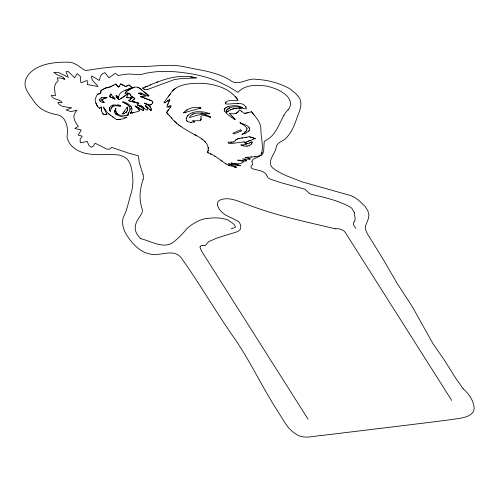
<?xml version="1.0" encoding="UTF-8"?>
<svg xmlns="http://www.w3.org/2000/svg" width="499" height="499" viewBox="0 0 499 499"><rect width="100%" height="100%" fill="white"/><g stroke="black" fill="none" stroke-linecap="round" stroke-linejoin="round"><path stroke-width="0.75" d="M201.109 118.55L200.885 119.866L199.837 120.677L192.72 120.827L194.722 121.981L190.618 122.311A12.431 7.167 8.8 0 1 189.72 122.174C187.923 122.149 186.208 120.97 186.27 119.036C188.067 109.705 203.205 110.859 209.892 113.747C203.698 113.978 192.464 110.341 189.402 117.633C196.088 115.494 204.372 112.069 210.566 117.253L205.245 115.724L202.344 115.693L200.829 116.417L201.047 119.386M124.837 95.895L121.438 98.259A26.709 15.394 8.8 0 1 120.565 98.771L118.93 99.663L117.483 98.259A33.046 19.049 8.8 0 1 117.016 97.785C115.063 95.459 116.298 94.498 118.587 97.941C118.519 90.887 127.257 90.138 132.092 87.568L128.91 84.967L126.178 86.339M118.587 97.941L118.587 96.787M245.165 160.803L246.25 160.909L246.35 160.148L242.452 158.938L249.955 159.256L249.955 158.539L248.465 158.164M249.955 159.256L249.955 158.539M234.505 119.417C225.941 113.735 217.19 107.079 234.237 105.682A11.465 6.606 8.8 0 1 238.553 106.131L242.795 107.578L237.755 106.811L233.42 106.873A11.783 6.793 8.8 0 0 230.638 107.491L226.752 109.768L226.346 110.834L226.596 112.337L229.397 110.354L232.621 109.019A15.918 9.175 8.8 0 1 236.264 108.314L240.312 108.208L246.331 108.969C244.859 99.912 231.935 104.877 225.654 103.929C225.529 98.59 234.817 101.459 238.123 100.511C229.827 87.194 211.351 82.79 196.587 83.327C187.006 83.664 175.261 84.998 170.053 94.267C168.525 96.407 166.922 98.49 165.331 100.586C165.007 101.347 163.054 102.601 164.72 102.782M226.346 110.834L226.378 111.377M186.252 118.612L186.277 117.995M249.712 158.476L245.508 157.422L255.937 156.667L259.461 155.769A8.495 4.896 8.8 0 0 260.883 154.865C264.302 147.423 260.728 137.836 260.927 129.746C261.208 122.317 255.613 117.184 251.546 111.732L244.61 113.498L239.526 109.867C237.873 114.14 233.039 114.24 229.247 113.323L235.104 119.174L234.605 119.38M166.803 112.493L171.226 106.006L170.402 105.726L167.826 107.198L166.828 106.848L169.741 99.444M147.024 106.929L145.328 105.358L147.629 108.614L147.043 110.329L141.841 106.231L137.125 104.815C138.847 106.225 145.496 107.591 143.388 110.666L134.961 105.763L139.159 109.842A5.595 3.225 8.8 0 1 139.233 110.341L138.784 111.277L130.345 113.423C135.235 107.921 128.037 102.407 122.679 101.977C129.116 104.84 132.36 107.79 128.05 114.059C129.141 116.716 123.209 114.664 121.818 115.288C117.795 115.756 114.62 112.132 115.887 108.221C111.084 115.294 122.03 117.065 126.971 117.334L122.093 119.105L118.226 119.392M139.233 110.341L139.209 110.659M148.035 96.033L141.485 93.282L138.129 93.176L146.02 96.182L140.556 96.606L151.958 100.954L152.663 101.865A5.601 3.231 8.8 0 1 152.756 102.32C152.095 106.299 146.912 104.74 144.535 103.162C147.617 104.422 152.058 106.643 151.11 110.703L145.328 105.358L146.612 106.998M120.296 105.563L120.253 106.287L115.911 105.688L112.818 106.412L110.984 108.445L110.416 111.795C107.291 108.433 111.302 104.385 115.063 104.99C116.479 105.632 120.54 104.098 120.253 106.281M99.644 99.582C100.549 96.719 104.753 97.43 107.11 97.598L101.497 99.788L104.497 102.607C102.438 102.763 99.438 101.796 99.663 99.257M225.473 102.626L225.511 103.455M120.296 105.501L117.427 105.121M130.245 108.508L130.008 109.83M138.161 103.05L132.042 101.047L134.867 98.553L131.069 96.058A3.244 1.871 8.8 0 1 130.638 95.708C130.395 92.939 127.282 92.745 125 93.244A31.637 18.238 8.8 0 0 125.455 92.702L126.771 91.198L129.84 89.358A73.104 42.141 8.8 0 1 131.917 88.242C138.628 83.813 143.045 92.334 148.253 95.122M354.315 221.381L353.604 222.673A6.107 3.518 8.8 0 0 353.311 223.664L354.009 225.829L355.924 228.355M235.971 166.878C236.863 168.868 232.285 165.138 231.087 166.117C222.361 163.292 216.491 155.201 207.472 152.532C211.826 140.612 195.103 135.716 187.58 130.644C181.567 127.27 175.617 123.278 171.344 117.776M246.281 160.672L246.331 160.291M246.263 160.815L246.313 160.435M246.257 160.859L237.555 160.054L243.899 161.639C240.443 164.994 235.247 163.529 231.018 163.03L240.724 165.618L237.88 165.599L228.374 163.772L231.455 165.032M114.645 111.626L114.689 111.308M262.094 152.819L262.162 152.338M108.726 87.263L105.669 88.042A21.719 12.519 8.8 0 0 104.765 88.454L100.779 90.724L100.973 92.178L100.405 93.244L97.33 94.305L95.346 98.659A23.559 13.579 8.8 0 0 95.346 101.278C95.889 103.156 97.904 109.356 100.143 107.884M166.841 112.125L166.809 112.306A3.381 1.946 8.8 0 0 166.972 113.061L171.637 118.176M152.744 102.757L152.613 103.143M143.157 179.322C139.807 189.146 138.678 199.488 142.302 209.399A21.625 12.469 8.8 0 1 141.997 212.892C139.258 217.963 134.562 222.716 135.26 228.96A31.381 18.089 8.8 0 0 136.314 232.796A29.815 17.184 8.8 0 0 140.93 238.753M208.202 150.885L208.407 150.049M226.39 110.497L228.249 108.614M114.751 110.996L114.839 110.684M109.356 108.221L109.468 107.784M224.101 109.817L224.369 109.125M127.326 110.653A12.544 7.229 8.8 0 0 127.625 108.994L127.208 107.173L122.698 113.741C125.916 113.772 128.767 110.229 127.208 107.173L126.914 107.597M167.583 105.008L168.151 103.624M169.847 99.482L168.905 101.784M200.978 119.635L200.598 120.265M261.788 153.711L261.969 153.274M249.344 130.501C250.716 125.305 243.188 124.419 239.876 122.66C246.693 126.702 250.617 129.422 241.865 134.424L246.35 132.859L249.344 130.501L249.095 130.894M166.891 111.938L168.556 109.555M109.73 96.238L109.58 96.575L115.082 99.095L113.229 96.868M110.098 95.403L109.955 95.739M110.691 94.074L115.082 99.095L111.938 97.654M131.543 111.346L130.345 113.423M143.874 110.173L143.662 108.77L141.828 107.31M137.312 102.769L139.003 103.324L129.597 101.016M207.89 151.715L207.472 152.532L208.357 153M110.984 108.445L111.327 107.815M283.906 115.325C278.766 124.488 275.417 136.233 264.988 140.793A9.805 5.651 8.8 0 0 264.177 141.965L263.715 150.361L262.898 153.573A15.045 8.67 8.8 0 1 261.688 155.114L257.584 157.222A29.085 16.766 8.8 0 0 256.792 157.528L253.143 159.337L252.107 160.747A7.292 4.204 8.8 0 0 252.051 161.152L252.045 161.645M126.54 97.392L128.143 94.592A7.148 4.117 8.8 0 0 127.944 94.511L127.195 94.211L124.501 96.139M126.659 97.205L126.428 97.579L126.808 97.604M119.286 86.084L118.587 87.169L115.706 84.032L112.986 85.485M126.571 86.146L125.785 86.539L120.671 83.938L120.421 84.331M119.155 86.29L120.671 83.938M244.042 141.897L246.406 144.623L240.973 144.947C245.015 146.918 250.81 146.874 252.625 142.022L250.985 142.134L248.165 143.887L244.042 141.897L229.64 143.724C223.901 140.718 234.125 143.444 234.711 141.017C238.21 137.106 244.516 138.285 249.013 136.695A8.589 4.953 8.8 0 1 249.637 136.845A11.452 6.599 8.8 0 1 250.061 136.957A30.876 17.802 8.8 0 1 251.14 137.275L252.625 137.743M119.018 86.502L118.425 86.994M251.59 143.525L251.259 144.018M122.698 113.741L123.49 112.587M124.6 110.971L124.039 111.788M100.798 92.777L100.143 93.438M128.736 112.213L128 113.348L128.212 114.577M170.502 93.631L169.598 94.904M169.13 95.54L168.194 96.806M225.598 102.276L225.829 101.958M170.016 107.622L170.253 107.297M246.681 130.382L246.943 130.052M183.719 112.836C187.68 107.89 194.972 106.262 200.91 108.009L183.719 112.836L184.412 111.976M200.174 246.568L200.087 246.687A1.609 0.929 8.8 0 0 199.993 246.986L200.018 247.223A15.881 9.157 8.8 0 0 200.23 247.966L201.534 251.053L308.045 419.141M126.783 111.626L125.555 112.799M238.185 111.776L235.965 113.46M288.204 109.836C298.271 96.058 272.541 85.84 262.212 85.647A32.229 18.575 8.8 0 0 255.176 85.516C248.739 85.522 242.321 87.568 237.923 92.365L229.141 86.951L219.279 82.023A73.415 42.321 8.8 0 0 194.385 74.388C180.095 71.787 165.387 70.272 150.929 72.374A59.761 34.45 8.8 0 0 142.215 74.208L141.922 74.282A10.541 6.075 8.8 0 1 138.909 74.669L130.782 74.095A29.772 17.166 8.8 0 0 123.871 74.438L118.332 75.536L115.369 73.272L108.957 77.807L105.17 72.966M187.094 116.011L187.93 115.132M172.429 90.986L174.968 88.672M236.432 167.115L230.438 164.614M236.052 167.496L235.06 167.227M224.631 108.794L224.962 108.464M111.745 107.266L112.244 106.798M248.408 131.611L248.783 131.262M246.369 130.719L245.608 131.393M235.497 140.107L236.651 139.24M150.486 105.114L150.81 104.834M165.356 102.694L164.576 102.725M167.801 100.679L167.259 101.129M169.691 99.426L164.795 102.806M249.856 142.87L250.199 142.589M150.979 104.696L151.309 104.434M244.722 132.092L245.177 131.736M133.801 99.856L134.206 99.544M100.711 107.472L101.122 107.173M99.282 108.508L101.228 107.104C101.191 110.628 101.958 115.961 106.848 114.321L103.368 106.923L106.774 111.944A24.195 13.947 8.8 0 0 108.645 113.847L116.342 119.436L118.937 119.386M125.174 95.652L126.185 94.929M130.233 101.185L128.355 100.679L130.432 99.195M130.189 99.37L132.129 97.985L126.422 97.579M123.827 96.619L124.164 96.376M126.858 94.448L127.195 94.211M130.669 99.027L132.129 97.985L131.792 97.96M227.482 111.601L228.417 110.94M123.147 97.099L123.484 96.856M121.768 98.047L122.118 97.81M186.102 110.466L187.081 109.817M121.606 98.153L121.438 98.259A26.634 15.357 8.8 0 1 120.565 98.771M168.612 106.736L169.086 106.455M127.838 90.531L128.231 90.294M168.144 107.011L168.456 106.83M170.19 105.8L169.872 105.988M128.63 90.057L129.029 89.826M102.663 89.595L101.584 90.194M103.486 89.128L104.116 88.785M119.292 99.463L119.654 99.27M225.86 107.84L226.421 107.535M113.572 85.179L111.832 86.084A55.57 32.03 8.8 0 1 110.959 86.514A12.98 7.479 8.8 0 1 109.225 87.113L108.726 87.263M104.335 88.672L104.765 88.454A20.266 11.683 8.8 0 1 105.669 88.042L105.813 87.98M127.145 85.859L127.526 85.666M102.133 99.395L102.457 99.239M133.221 87.606L131.923 88.242A74.763 43.095 8.8 0 0 129.84 89.358M228.997 108.183L229.796 107.809M249.163 145.808L249.544 145.633M230.426 109.836L231.505 109.393M234.954 119.236L234.904 119.255A7.416 4.273 8.8 0 0 234.755 119.317M146.718 86.427C159.549 80.988 172.96 75.418 187.2 76.522A30.844 17.777 8.8 0 1 190.699 76.827L196.93 77.963L181.992 78.511L174.544 79.516L148.265 89.246L145.839 89.72A2.133 1.229 8.8 0 1 144.666 89.483L142.689 88.017L147.28 86.208M234.655 119.355L235.104 119.174M150.037 85.104L150.579 84.886M125.187 90.344L126.341 89.882M156.231 82.547L157.771 81.93M146.157 86.651L145.016 87.094M103.143 98.945L103.493 98.808M128.692 88.99L129.859 88.541M133.663 87.4L134.162 87.206M126.16 117.639L126.553 117.49M247.117 141.616L248.321 141.173M248.926 140.949L249.537 140.724M245.327 142.277L255.295 138.597L251.421 137.362A34.5 19.885 8.8 0 0 250.061 136.957A12.194 7.03 8.8 0 0 249.637 136.845M250.149 140.5L250.766 140.269M99.17 93.881L99.519 93.756M227.756 106.954L228.523 106.674M244.285 133.67L245.021 133.408M233.039 142.128L233.395 142.003M148.671 95.814L148.989 95.702L146.787 93.968M104.965 72.754L103.193 73.453A10.317 5.951 8.8 0 0 101.428 74.731L100.243 76.74L99.345 80.489L91.673 75.873C90.65 80.601 95.82 83.071 98.022 86.477L87.481 84.612L87.774 81.063L86.57 80.632L81.112 82.803L80.295 80.32L80.751 77.407A7.635 4.397 8.8 0 0 80.252 76.278L77.12 73.565L74.7 77.813L68.089 71.382L66.005 71.737L68.244 77.326L58.832 72.642L53.761 72.386L56.73 74.563L62.5 76.983A8.34 4.809 8.8 0 1 63.841 78L64.945 79.335A36.57 21.083 8.8 0 1 63.66 78.892M147.972 96.051L148.353 95.92M148.228 95.964L148.802 95.764M231.23 228.779L234.998 227.55A2.539 1.466 8.8 0 0 235.447 227.014C234.767 223.639 230.432 222.105 227.937 220.059A8.888 5.121 8.8 0 0 226.222 219.342L220.315 218.182A31.761 18.307 8.8 0 0 216.597 217.901L216.036 217.882A24.532 14.14 8.8 0 0 212.275 217.951L205.432 218.656A20.453 11.789 8.8 0 0 203.105 219.148L199.095 220.57L194.647 222.91A85.535 49.307 8.8 0 0 191.148 225.155L187.942 227.631A39.165 22.58 8.8 0 0 186.252 229.328C182.915 233.719 178.854 237.48 174.731 241.111C164.789 250.292 151.278 241.061 140.568 238.628M123.933 113.541L124.507 113.348M106.412 97.835L106.761 97.717M104.584 98.428L104.952 98.303M192.265 114.246L193.313 113.903M237.343 138.928L238.104 138.678M105.969 87.93L106.131 87.88A6.718 3.873 8.8 0 1 106.636 87.749L106.986 87.668M112.312 105.414L113.392 105.121M246.662 137.281L245.078 137.693M101.347 97.835L101.84 97.685M147.847 89.39L147.03 89.608M250.985 142.134L251.459 141.997M184.811 112.531L185.902 112.225M199.868 108.302L200.91 108.009L199.874 107.703M244.616 113.498L245.913 113.161M247.891 112.662L248.82 112.425M98.434 94.086L98.802 93.993M246.656 112.974L247.049 112.874M108.052 87.444L107.697 87.525M132.098 113.011L133.221 112.755M97.33 94.305L97.685 94.242M238.915 138.491L239.763 138.342M125.611 93.182L125 93.244A30.95 17.845 8.8 0 0 125.455 92.702M241.541 138.123L242.445 138.036M106.449 114.358L104.884 114.427M140.905 96.581L140.556 96.606L145.452 98.415M141.342 96.544L142.82 96.432M126.453 115.232L128.349 115.082M139.078 93.07L140.256 93.045M251.047 157.023L251.627 156.985M254.49 156.78L255.058 156.742M119.953 119.355L120.278 119.336M202.681 245.477L205.332 245.496L207.784 242.614A15.825 9.125 8.8 0 1 209.418 241.285L217.159 237.992L237.886 231.536L240.306 229.378L240.805 225.885A22.287 12.843 8.8 0 0 240.574 224.824L239.364 222.498A9.681 5.583 8.8 0 0 238.054 221.244L225.467 214.95A22.536 12.993 8.8 0 1 223.097 213.229L221.637 211.907A29.491 17.003 8.8 0 1 219.186 209.006L217.433 205.307L217.739 202.095A9.899 5.707 8.8 0 1 219.679 200.218C228.006 196.394 237.144 200.81 245.071 203.617C274.157 215.188 304.926 221.593 335.297 228.767M116.342 119.436L117.115 119.411M119.28 119.373L119.623 119.367M246.693 146.157L247.248 146.151M104.247 97.392L104.933 97.399M238.921 108.177L240.312 108.208M200.947 113.154L202.95 113.204M127.251 93.095L127.732 93.107M191.597 122.398L190.618 122.311M237.786 103.617L238.659 103.649M127.189 97.636L128.293 97.71M130.071 97.841L131.106 97.91M231.704 142.284L230.538 142.146M105.645 97.43L106.368 97.498M240.275 160.322L240.817 160.372M241.903 160.478L242.445 160.535M190.699 76.827L193.125 77.183M238.946 106.929L240.187 107.092M140.643 93.088L141.049 93.163M204.908 114.664L206.249 114.976M237.929 160.429L239.133 160.678M243.506 161.557L243.899 161.639M137.899 104.958L138.591 105.102M194.373 77.407L195.639 77.663M243.156 145.671L243.749 145.808M128.586 93.207L129.821 93.75M245.514 157.422L246.182 157.59M122.679 101.983L124.026 102.326M103.48 114.227L103.804 114.315M233.445 163.678L234.05 163.84M237.692 164.807L238.297 164.969M235.266 164.165L235.871 164.327M136.183 102.794L136.857 102.975M132.834 101.89L133.495 102.07M209.867 117.053L210.566 117.253L209.967 116.816M245.414 159.861L244.466 159.561M208.495 116.623L209.181 116.835M254.852 138.46L255.295 138.597M141.485 93.282L141.972 93.438M253.66 138.073L252.956 137.849M254.035 138.198L254.434 138.323M132.042 101.047L134.293 101.784M147.498 104.135L148.24 104.378M144.535 103.162L145.278 103.405M137.949 87.244L138.972 87.643M63.66 78.892L61.003 78.056L57.223 77.832L58.19 80.526L55.364 84.007L54.422 87.73L55.401 95.752L51.291 95.247C52.476 100.274 59.917 98.453 62.101 102.669L57.834 102.463C60.26 107.491 67.103 106.873 71.75 107.809L66.105 109.948L71.083 111.657L77.021 110.098L75.461 112.075L74.151 115.057A25.056 14.44 8.8 0 0 73.989 118.076L75.368 122.174L78.349 126.384L74.75 128.474L81.275 130.014L78.156 135.092L82.192 136.165L80.258 139.059A8.527 4.915 8.8 0 0 80.096 139.683L80.308 142.702L86.046 141.741A8.851 5.102 8.8 0 0 86.327 141.622L86.633 141.485A14.621 8.427 8.8 0 1 87.119 141.279L89.053 145.683L91.211 147.249L93.382 146.126L95.084 143.207L106.855 149.12L109.83 149.101L111.72 147.392L129.154 153.318L138.466 155.819L139.14 161.713A69.498 40.063 8.8 0 0 139.745 164.19L143.057 174.662M228.299 165.281L229.166 165.599M146.17 98.683L147.623 99.232M138.535 93.325L138.947 93.481M140.225 93.974L139.364 93.644M140.674 94.143L141.136 94.317M127.264 94.236L127.806 94.454M240.973 144.947L241.485 145.153M151.241 100.655L150.517 100.361A105.183 60.629 8.8 0 0 148.346 99.507M140.849 105.757L141.841 106.231M241.965 107.21L242.795 107.578M110.909 97.186L109.58 96.575L110.766 93.912L111.327 94.579M145.321 103.511L146.076 103.861M234.1 166.691L234.742 167.034M210.166 153.917L211.083 154.366M131.462 96.295L132.241 96.687M122.405 84.818L121.032 84.119M124.588 85.928L125.486 86.389M123.677 85.466L122.729 84.986M214.707 156.156L215.587 156.605M139.346 105.919L140.288 106.418M132.915 97.031L134.786 98.328M247.261 143.712L246.063 142.939M124.176 102.794L125.498 103.543M192.826 120.889L193.425 121.232M194.922 134.736L196.126 135.429M194.205 121.681L194.722 121.981M136.545 106.686L137.605 107.297M138.129 107.609L139.184 108.221M140.762 109.138L142.34 110.054M144.273 89.309L142.689 88.017M225.317 163.672L226.003 164.121M142.34 106.53L143.406 107.273M126.646 104.241L127.625 104.896M148.116 104.971L149.245 105.788M117.833 114.352L116.672 113.392L115.818 111.258M143.5 91.504L146.301 93.581M112.256 116.635L113.46 117.477M241.21 111.065L241.528 111.296M240.456 123.097L241.054 123.521M180.295 126.116L180.912 126.559M102.906 113.965L102.438 113.56M201.821 139.034L202.912 139.845M139.901 88.173L140.313 88.485M179.69 125.667L178.517 124.756M168.275 114.396L167.683 113.915M110.242 115.15L108.645 113.847M136.508 107.347L136.009 106.929M130.158 85.984L131.125 86.776M128.91 84.967L129.752 85.66M103.262 101.528L103.792 101.977M102.994 101.297L102.482 100.86M220.901 160.023L222.161 161.127M116.099 114.651L114.77 112.868M235.491 96.45L236.351 97.367M174.145 120.97L175.193 121.924A93.307 53.786 8.8 0 0 176.821 123.353M128.443 105.52L129.098 106.119M147.716 107.572L148.072 107.896M149.538 109.25L151.11 110.703M187.256 121.394L186.638 120.515M102.039 100.455L101.59 99.981M118.93 99.663L117.483 98.259A28.58 16.473 8.8 0 1 117.016 97.785M135.772 106.711L135.335 106.256M231.193 115.269L231.561 115.643M231.929 116.011L232.297 116.373M233.008 117.084L233.364 117.44M234.411 118.488L234.755 118.831M116.46 95.789L118.35 97.704M204.808 141.498L205.613 142.34M141.797 90.176L140.687 88.822M169.467 115.45L169.816 115.824M149.731 106.225L150.155 106.686M116.972 85.41L115.706 84.032M117.964 86.489L117.645 86.146M138.766 109.131L139.109 109.68M167.446 113.691L167.096 113.267M245.558 143.643L245.258 143.3M100.386 101.347L99.862 100.542M130.57 95.633L130.021 93.968M254.078 115.051L251.546 111.732M116.392 97.068L116.448 97.143A16.86 9.718 8.8 0 0 116.872 97.623M463.197 388.808L456.223 378.953L443.786 359.268L433.101 343.88L412.055 306.274L397.023 283.183L383.332 259.58L367.202 233.488L365.574 229.721L365.249 226.696L368.343 218.705L368.948 214.826L367.782 210.553L364.744 206.05L358.026 199.731L354.309 197.267L350.66 195.571L302.157 181.892L286.95 175.972A141.753 81.711 8.8 0 1 281.324 173.296L276.44 170.689L272.772 167.995A12.899 7.435 8.8 0 1 270.782 164.963C268.93 158.414 275.186 153.754 276.14 147.66C276.633 142.383 282.409 141.566 285.659 138.56C290.973 133.314 294.098 126.303 296.45 119.317C299.013 111.976 304.384 102.451 297.616 95.739A51.303 29.572 8.8 0 0 295.358 93.301L290.424 89.196A23.528 13.56 8.8 0 0 288.004 87.743L285.49 86.514A65.244 37.606 8.8 0 0 282.733 85.323L281.748 84.924A55.932 32.242 8.8 0 0 275.024 82.541L267.009 80.539L260.016 79.603A55.065 31.743 8.8 0 0 256.498 79.36C247.417 77.395 238.098 87.019 230.189 80.252A46.975 27.077 8.8 0 0 227.07 78.462A53.998 31.125 8.8 0 0 223.614 76.727C211.021 71.051 197.03 69.642 183.669 66.648C168.182 63.579 152.363 66.96 136.732 66.554A297.329 171.394 8.8 0 1 128.386 66.654L117.446 66.71A64.34 37.088 8.8 0 0 113.242 66.916L100.199 68.344L86.059 70.552L83.707 69.685L77.563 65.232L74.083 63.423A12.369 7.129 8.8 0 0 69.698 62.213C55.651 61.926 38.729 63.111 28.736 74.214A53.836 31.032 8.8 0 0 25.929 79.179C22.386 87.712 29.928 95.091 34.238 101.659C39.053 109.156 47.517 112.78 55.913 114.57C65.98 115.35 68.737 127.906 67.028 136.196A33.508 19.318 8.8 0 0 67.527 138.965A32.622 18.806 8.8 0 0 68.438 141.242L69.367 142.889A38.772 22.349 8.8 0 0 71.363 145.565C83.707 158.408 102.813 153.324 118.456 154.952A17.471 10.074 8.8 0 1 122.18 156.137C131.773 159.268 132.035 171.057 132.865 179.434A122.873 70.827 8.8 0 1 132.84 182.734A148.141 85.391 8.8 0 1 131.331 192.67C128.91 199.868 127.725 207.453 124.713 214.451C121.001 220.277 122.635 227.039 125.361 232.84C131.193 242.982 140.649 253.642 153.074 254.471C162.187 255.288 174.114 248.882 181.018 257.553C199.55 283.426 215.406 311.102 233.632 337.193C248.808 358.875 260.135 382.876 274.013 405.35L285.409 423.495L289.002 428.285A37.331 21.519 8.8 0 0 295.857 433.98C303.916 439.912 314.395 435.627 323.352 435.29L407.752 425.061C423.52 423.052 439.326 421.349 455.051 419.023C462.941 418 477.013 416.185 473.62 404.795A55.819 32.179 8.8 0 0 463.166 388.765M105.152 109.768L105.688 110.547M97.798 106.649L95.814 103.043M130.881 106.187L131.942 108.564M152.395 101.309L152.663 101.865A5.876 3.387 8.8 0 1 152.756 102.32M224.325 110.915L224.575 111.296M451.738 400.441L345.177 232.278A7.66 4.416 8.8 0 0 335.309 228.767M104.004 107.971L104.597 108.913M150.517 107.173L150.81 107.678M247.024 128.056L247.211 128.399M249.169 127.557L249.444 128.062M236.981 98.372L237.53 99.432M106.406 113.385L106.848 114.321M104.01 108.302L104.229 108.763M147.529 108.37L147.692 108.838M109.78 110.709L109.412 109.668M100.692 90.999L100.954 91.822M245.995 106.73L246.144 107.229M226.596 112.337L226.49 111.944M354.34 212.786L352.232 208.788A13.853 7.984 8.8 0 0 350.51 207.228C338.528 200.529 324.78 197.448 311.501 194.354A5.246 3.025 8.8 0 1 309.592 193.537L304.708 189.14L281.261 182.79L269.996 179.041L268.1 177.812L266.167 174.376L264.857 173.022A10.598 6.107 8.8 0 0 259.817 170.577L252.588 168.793A3.568 2.058 8.8 0 1 251.739 168.213L251.159 167.439A5.252 3.025 8.8 0 1 250.953 166.629L251.016 166.155A2.302 1.329 8.8 0 1 251.827 165.493L252.55 164.789L252.195 162.824A12.232 7.048 8.8 0 1 252.026 161.639M116.061 95.515L116.086 95.677A28.231 16.274 8.8 0 1 116.148 96.095M101.677 110.934L101.547 109.911M354.327 212.767L355.095 218.412A22.012 12.687 8.8 0 1 355.12 219.148L355.101 219.498A10.173 5.863 8.8 0 1 354.321 221.475M208.389 147.492L208.501 148.346M101.228 107.104L101.316 107.815M101.509 109.562L101.397 108.52M151.178 108.788L151.241 109.393M109.306 108.688L109.325 109.169M111.832 86.084A54.803 31.593 8.8 0 1 110.959 86.514A13.099 7.547 8.8 0 1 109.225 87.113M127.052 91.005A4.61 2.657 8.8 0 0 126.646 91.305L126.291 91.66A17.166 9.899 8.8 0 0 125.954 92.066M130.638 95.708A3.181 1.834 8.8 0 0 131.069 96.058A2.963 1.709 8.8 0 0 131.362 96.238M143.113 174.662A29.023 16.729 8.8 0 1 143.107 179.316M232.621 109.019A15.924 9.182 8.8 0 1 236.264 108.314M200.199 246.575A4.385 2.526 8.8 0 1 202.625 245.383M283.95 115.338A56.537 32.591 8.8 0 1 288.048 109.761M240.468 129.877L232.852 133.208L233.875 133.994L241.678 130.85L240.468 129.877"/></g></svg>
